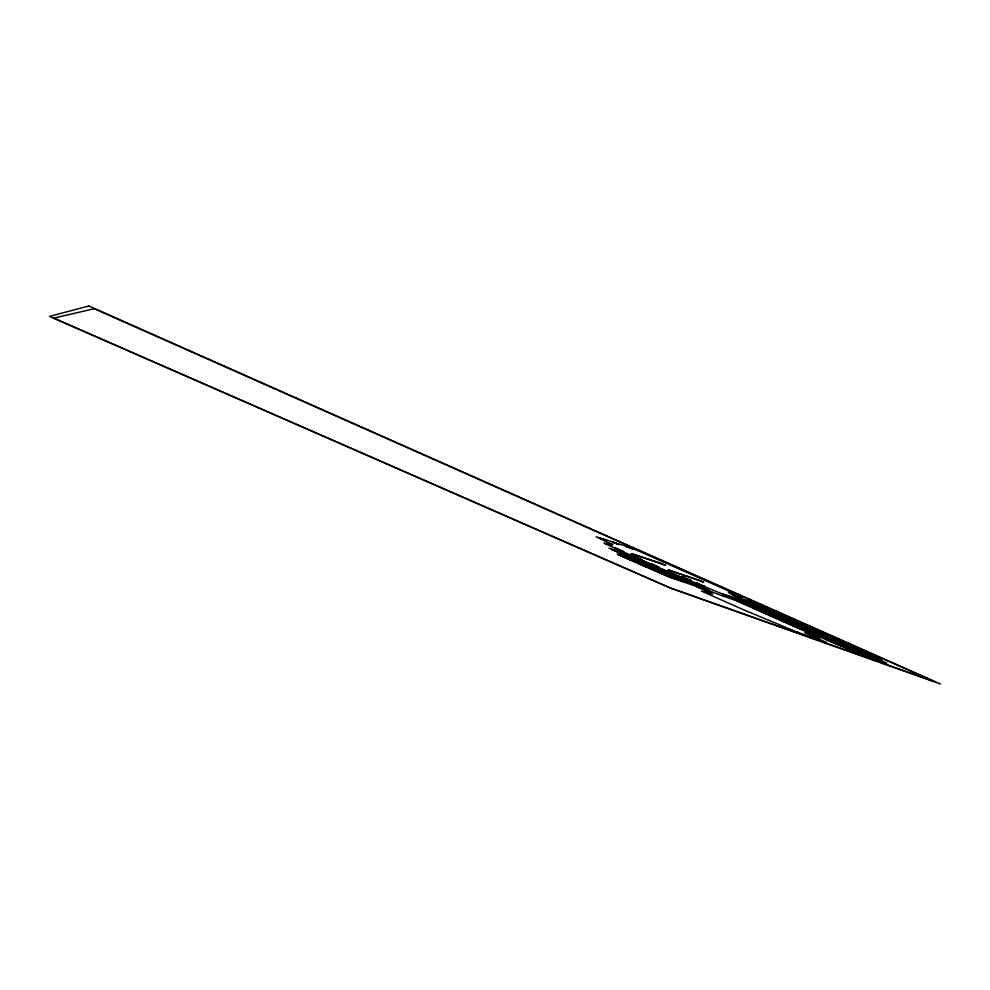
<?xml version="1.0" encoding="UTF-8"?>
<svg xmlns="http://www.w3.org/2000/svg" width="990" height="990" viewBox="0 0 990 990"><rect width="100%" height="100%" fill="white"/><g stroke="black" fill="none" stroke-linecap="round" stroke-linejoin="round"><path stroke-width="1.49" d="M668.819 573.148L673.819 574.98L656.84 567.567L668.683 572.579L667.272 572.072M795.626 621.46L797.853 622.141M789.661 618.503L790.713 618.775L787.533 617.562M789.946 618.564L788.807 618.069M699.138 586.34L707.801 590.189L699.188 586.389M794.24 620.544L795.007 620.705M795.923 621.522L794.797 621.027M658.845 570.834L657.31 570.252M685.389 582.182L667.136 575.97L652.373 569.559L652.422 568.396L685.513 582.194M665.181 570.488L663.721 570.129L671.146 573.123M630.741 559.399L650.368 568.371L648.178 567.53M630.519 559.882C610.422 550.378 621.745 556.739 630.494 559.894M639.8 562.258L639.057 562.048L649.428 566.54L641.532 563.273M848.48 648.809L853.9 651.049L848.22 648.834M869.059 656.147L873.737 658.004L869.022 656.184L869.938 656.556M843.294 643.401L839.805 641.817L842.106 642.77M820.945 633.278L823.977 634.318L818.012 632.152L853.219 648.141L815.995 635.246L852.415 651.148L886.768 663.152L863.936 652.818L881.595 658.919L879.937 658.041L792.272 619.146L777.039 613.243L822.282 633.241M793.411 620.099L799.747 622.797L797.618 622.264M796.851 621.51L791.827 619.591M789.129 618.503L791.159 619.294M851.635 645.814L849.828 645.096L855.199 647.695M850.806 649.91L849.098 649.069L853.207 650.764M792.52 619.95L794.19 620.631M850.088 645.48L849.507 645.257L853.269 646.532M834.731 638.624L839.916 640.679M857.055 648.524L853.207 646.891L855.187 647.757M826.625 634.714L824.682 634.182L829.769 636.422M633.55 556.417L608.974 548.114L627.994 556.454L619.183 552.779L627.375 556.157M861.399 650.442L861.82 650.764M698.099 587.293L712.627 594.074L701.452 591.092L743.676 609.815L796.814 631.991L826.563 642.436L804.895 632.647L820.054 637.894L818.742 637.201L735.521 600.423L696.774 586.625L698.99 587.602M846.995 643.76L847.155 643.871M611.981 549.524L623.836 554.19M683.607 577.096L682.283 576.65L690.711 580.227L689.374 579.781M852.922 646.334L853.516 646.581L852.551 646.223M697.616 583.283L696.267 582.838L704.67 586.402L703.308 585.944M640.06 564.263L638.921 563.879L646.619 567.159M789.117 618.577L791.072 619.257M851.561 645.777L850.361 645.641L852.13 646.408M849.791 645.356L848.95 644.96L851.054 645.888M751.15 602.687L752.672 603.207M768.76 608.627L767.176 608.083L776.197 611.919M825.771 634.788C826.774 634.231 823.717 633.885 826.427 634.701M849.111 645.938L860.459 650.727L841.772 642.943L855.41 648.821M729.42 596.933L728.021 596.463L736.399 600.014L734.988 599.532M763.476 608.429L761.941 607.909L770.703 611.622L769.156 611.102M789.995 618.96L790.824 619.146L789.562 618.663M801.9 623.849L805.452 625.321M823.395 633.674L825.14 634.367M824.695 633.947L825.858 634.38M822.789 633.798L822.059 633.315M853.182 646.94L855.038 647.769M753.093 605.645L741.955 600.707L763.315 608.194L819.893 633.625L803.571 627.982L770.839 613.342L779.377 616.968L777.855 616.448M754.578 606.14L756.051 606.647L747.462 602.997L776.519 616.015M778.412 613.961L779.476 614.32M787.001 617.314L788.981 618.02L788.028 617.599M791.604 619.356L793.349 619.95M743.168 603.009L741.758 602.526L750.098 606.078L748.663 605.583M792.99 620.284L794.599 620.829M793.101 620.346L795.205 620.965M833.939 638.265L832.8 637.907L833.79 638.327M863.342 651.309L865.347 652.2L864.332 651.754M796.888 621.609L798.088 622.079M800.13 622.97L802.011 623.799M787.409 619.022L785.837 618.49L794.537 622.19L792.965 621.646M801.455 623.849L797.816 622.351L805.006 625.148L804.14 624.851M809.077 627.363L811.033 628.044M811.887 628.328L813.854 629.009M825.276 634.256L824.893 634.355M841.636 641.446L842.007 641.582M849.333 645.109L847.49 644.478L849.123 645.134M876.657 659.08L877.536 659.439L875.531 658.56L876.323 658.882M797.693 622.227L799.066 622.797M809.35 627.586L811.305 628.254M812.146 628.551L814.127 629.219M774.972 616.052L773.487 615.545L781.89 619.109L780.392 618.601M812.431 628.749L814.659 629.64M815.253 629.727L817.493 630.618M820.722 632.548L822.962 633.402M807.803 628.266L806.207 627.722L814.832 631.385L813.223 630.828M822.059 633.142L823.247 633.55M828.642 635.753L830.523 636.459M832.305 637.684L833.667 638.179M832.937 637.56L829.88 636.211M791.951 623.564L790.441 623.044L798.806 626.596L797.284 626.064M832.689 637.845L832.974 637.968M833.295 638.711L824.918 634.714L833.63 638.637M840.349 641.136L837.775 640.01L838.58 640.344M840.052 640.976L841.413 641.582M849.989 645.22L841.995 641.978M846.846 643.995L846.685 644.057M786.963 617.154L787.867 617.525L787.248 617.327M821.663 632.87L822.838 633.353M830.214 636.669L830.87 636.929L829.496 636.434M835.213 638.983L837.268 639.54M845.052 643.005L846.747 643.958M845.188 643.265L842.75 642.3M808.892 631.063L807.357 630.519L815.673 634.058L814.127 633.526M834.075 639.911L832.442 639.342L841.005 642.98L839.359 642.411M824.373 637.189L807.89 629.888L825.895 636.137L844.965 644.738L819.114 634.714L827.541 638.29L825.957 637.733M829.422 636.273L828.061 635.79L829.533 636.013M839.013 640.567L839.495 640.753M855.781 648.005L856.919 648.475M700.128 586.625L695.859 584.843L699.485 586.34M832.565 637.424C832.355 637.238 831.39 637.164 832.194 637.201M837.453 639.874L834.174 638.216L836.352 639.033M836.587 639.144L835.288 639.008L837.193 639.515M841.277 641.297C839.854 640.654 843.01 641.941 840.436 640.988M843.641 642.621L844.903 642.955M857.885 648.933L859.023 649.39M858.107 649.032L858.714 649.267M854.42 650.9L858.429 652.707M857.526 651.989L865.297 655.12L860.397 653.004L863.169 654.378M858.28 652.249L864.876 654.984M865.904 654.935L869.851 656.679M869.987 656.395L871.509 656.915M873.502 657.793L876.051 658.734M880.852 660.367L882.56 660.974M839.508 640.443L838.456 640.01L839.409 640.493M791.703 619.418L786.382 616.968M828.135 635.84L827.529 635.258M838.679 640.109L837.577 639.59M844.73 642.894L843.641 642.312L844.433 642.621M853.343 646.94L853.924 647.163M861.919 650.814L863.354 651.457M860.322 649.91L859.592 649.787L860.718 650.244M843.987 642.436L842.874 642.065M856.338 648.339L860.545 650.009L859.679 649.811M845.93 643.413L846.017 643.463M824.126 633.612L823.494 633.786L824.472 634.095M825.153 634.12L823.408 633.439M868.997 656.011L870.94 656.778M845.769 643.562L846.512 643.549L845.559 643.265M849.383 645.232L848.257 644.762L850.521 645.765M826.601 635.147L826.019 634.899M874.851 658.276L875.494 658.511M797.73 622.24L798.571 622.586M838.58 640.159L838.047 640.233M847.811 645.134L850.546 646.148M826.291 634.677L825.4 634.206M850.125 645.938L842.614 642.918L851.351 645.703M631.471 560.414L635.716 562.184M655.516 566.305L642.163 561.256L646.383 563.285M787.78 617.673L788.597 617.983M793.757 620.631L794.586 620.94M847.465 648.537L846.438 648.091L847.49 648.512M632.709 558.199L643.71 562.382L627.375 555.91L636.298 559.857M665.874 572.034L661.926 570.054L663.362 570.562M796.121 621.683L798.051 622.376M800.415 623.415L802.407 624.282L799.932 623.292L801.343 623.811M836.08 639.243L835.263 638.995M836.204 639.293L833.58 638.612M632.61 558.063L644.292 562.543L628.068 556.009L634.553 558.607M823.989 633.885L824.187 634.07M844.111 642.807L844.779 643.092M647.658 563.855L663.325 569.634L643.673 562.567L644.799 563.409M846.574 648.141L846.351 648.116M828.494 635.976L829.373 635.951M649.688 568.446L651.098 568.904L630.704 559.399M647.113 563.694L657.917 568.285L645.529 563.446M828.803 636.063L828.024 635.79M844.111 642.894L843.43 642.621L844.284 642.56M675.366 575.697L672.284 574.509L683.137 579.484L678.422 577.096M670.131 574.67L678.855 578.024L657.607 568.99L683.62 581.118L681.924 580.499M855.966 651.568L861.04 653.623L856.659 651.878M830.895 636.941L834.236 638.092M850.942 645.95L861.139 650.925L845.262 644.267M875.556 658.746L871.435 657.014M835.61 639.639L838.481 640.777L834.422 639.107L843.616 643.054L833.172 638.835M657.187 570.191C637.696 563.001 654.378 566.911 658.895 570.822M665.169 573.519L659.352 570.24L661.53 571.057M644.045 564.028L652.237 567.097L625.989 556.603L644.787 564.498M863.985 654.427L866.683 655.578L865.099 654.823M853.417 650.702L856.078 651.841L850.682 649.576L856.783 652.125L853.194 650.455L854.16 650.925M851.054 649.985L853.071 650.702M863.379 654.167L861.213 653.289L867.401 655.863L863.787 654.192L864.753 654.65M840.188 641.532L840.708 641.099M850.67 649.861L848.48 648.858M644.54 563.298L636.842 560.229L651.754 566.094L644.923 563.471M666.023 570.648L719.953 592.973L751.979 603.64L729.482 593.233L742.252 597.279L738.936 595.485L638.822 551.071L627.895 546.752L596.153 536.778L612.835 544.661L607.006 542.805L611.733 545.453L603.999 543.052L605.422 543.844L706.922 589.595M685.29 580.437L690.525 582.491L680.637 578.049L685.179 580.388M850.051 646.322L853.838 647.992M870.94 657.075L868.849 656.382M722.403 595.337L724.68 596.339M650.9 564.164L631.199 555.798L651.593 564.548L633.043 556.652M709.57 590.968L711.822 591.971M801.64 623.638L797.94 622.388M803.546 624.665L809.919 627.4L804.721 625.309M706.538 589.458L709.087 590.671L669.908 577.38L617.166 554.153L624.764 556.64L620.557 554.326L626.2 556.182L623.935 554.932M849.791 646.024L850.967 646.569M797.346 632.066L798.188 632.474M853.145 651.271L853.999 651.705M874.69 658.14L873.465 657.595L874.071 657.917M868.317 655.071L836.364 643.983L826.044 639.416L868.317 655.071M636.384 558.558L640.654 560.6L636.384 558.558M88.877 305.984L49.5 316.416L671.27 588.444L940.5 684.016L88.877 305.984M94.248 308.719L53.757 318.124L669.933 587.726L933.607 681.231L94.248 308.719M628.526 556.726L625.532 555.6L628.526 556.726M815.104 629.863L819.831 631.793L815.104 629.863M795.304 620.817L792.124 619.604L795.304 620.817M832.194 638.451L831.229 638.253L842.923 643.29L832.194 638.451M630.679 557.605L626.596 556.628L636.026 559.808L630.679 557.605M831.476 638.129L822.071 634.194L831.452 638.067M686.775 581.155L700.202 587.181L686.8 581.167M701.242 587.812L679.227 578.395L701.242 587.812M666.901 571.601L675.997 575.326L666.926 571.614M631.026 555.774L621.175 552.692L625.643 554.945L622.042 552.717L631.026 555.774M603.826 539.476L600.113 538.312L606.387 540.614L603.826 539.476M616.51 543.485L612.649 542.26L619.121 544.636L616.51 543.485M629.986 547.742L625.965 546.468L632.635 548.918L629.986 547.742M631.471 556.999L625.878 554.462L631.471 556.999M616.572 548.522L615.372 548.138L623.811 551.727L616.572 548.522M660.33 563.001L631.162 553.558L665.726 565.389L660.33 563.001M653.066 566.688L649.428 565.513L657.137 568.817L653.066 566.688M634.479 556.442L633.254 556.034L641.656 559.61L634.479 556.442M652.113 564.226L650.863 563.817L659.229 567.369L652.113 564.226M698.507 579.917L668.04 569.856L703.803 582.256L698.507 579.917M732.848 593.753L728.343 592.255L735.347 594.854L732.848 593.753M655.355 568.26L648.549 565.426L655.355 568.26M684.35 580.907L672.717 575.772L684.35 580.907M733.677 595.299L732.192 594.804L741.003 598.542L733.677 595.299M761.112 605.063L743.589 599.173L762.931 607.749L779.179 613.243L761.112 605.063M755.741 604.234L754.207 603.714L763.08 607.489L755.741 604.234M685.526 581.464L682.84 580.561L699.559 587.305L685.526 581.464M737.414 599.235L722.799 594.297L751.063 606.796L766.112 611.931L737.414 599.235M741.287 600.955L739.852 600.472L748.353 604.086L741.287 600.955M755.221 607.118L753.749 606.623L762.226 610.224L755.221 607.118M632.672 556.603L624.702 553.88L635.469 558.533L632.672 556.603M770.43 613.899L753.427 608.07L801.393 629.405L822.962 637.139L770.43 613.899M624.257 554.412L611.857 549.549L624.257 554.412M760.803 611.189L759.367 610.694L767.621 614.196L760.803 611.189M794.735 623.762L791.666 622.859L801.677 626.843L794.735 623.762M656.308 568.916L645.393 564.622L656.308 568.916M777.558 618.589L776.098 618.082L784.315 621.572L777.558 618.589M794.265 625.977L792.78 625.457L800.96 628.935L794.265 625.977M656.184 568.631L653.784 567.79L659.748 570.191L656.184 568.631M660.07 569.225L654.638 567.245L662.434 570.71L660.07 569.225M696.737 585.127L691.144 582.664L696.762 585.263M653.648 565.476L638.253 559.3L653.648 565.476M641.025 560.847L633.835 557.964L645.034 562.79L641.025 560.847M819.856 632.944L818.99 632.585L825.425 635.518L819.856 632.944M638.29 561.751L625.445 556.467L649.131 566.985L638.29 561.751M838.716 641.52L833.097 639.082L839.359 641.866L838.716 641.52M687.728 581.823L672.655 574.806L687.728 581.823"/></g></svg>
